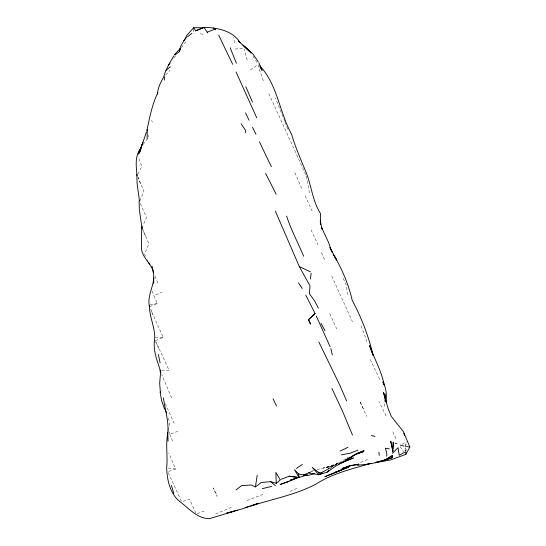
<?xml version="1.0" encoding="UTF-8"?>
<svg xmlns="http://www.w3.org/2000/svg" width="546" height="546" viewBox="0 0 546 546"><rect width="100%" height="100%" fill="white"/><g stroke="black" fill="none" stroke-linecap="round" stroke-linejoin="round"><path stroke-width="0.41" stroke-dasharray="2.73 2.05" d="M406.872 449.515L405.084 451.01L405.501 447.802M405.603 446.997L406.224 442.185M405.084 451.01L406.169 442.635M168.373 430.152L169.601 424.447L168.284 415.902M142.035 228.091L146.417 217.465L139.571 201.672M139.885 200.928L143.932 191.257L138.008 177.791M137.817 174.208L141.912 166.38L138.083 156.627M175.546 55.869L172.577 59.862M143.025 144.451L148.689 137.38L148.041 135.128M181.299 47.468L187.155 40.22M329.907 469.034L333.285 465.267L327.047 470.29M165.718 75.007L169.963 70.379M402.306 444.389L406.326 441.386M250.402 69.99L258.285 64.367M339.25 462.824L345.536 458.858M334.097 465.677L327.948 468.618L336.629 464.612L329.477 466.939L335.483 465.185M149.468 306.818L157.33 303.521L153.897 295.755L161.78 292.199M346.887 458.033L350.471 456.422M215.65 513.977L231.381 507.33M289.899 491.373L297.761 488.056M360.572 462.421L368.434 459.097M337.674 463.479L331.381 466.107L323.287 468.086L332.193 465.383L339.592 462.401M155.405 340.602L163.254 337.387L150.839 309.937M337.749 463.431L331.012 466.168L317.185 469.526M338.179 463.486L325.648 468.332M204.204 510.988L196.369 514.052L189.421 499.317L181.641 501.794L167.799 471.785L175.607 469L168.782 453.05M247.12 500.525L262.879 494.478M168.605 430.828L169.772 434.2L177.58 431.436M311.609 471.307L314.127 470.488M310.312 471.717L312.599 470.973M150.13 304.709L157.33 303.521M234.992 49.079L243.905 48.123M155.392 337.312L163.254 337.387M161.739 370.277L169.253 370.604L155.719 341.325M168.291 468.079L175.607 469M200.273 33.791L203.767 34.418M252.887 56.013L257.835 63.67M400.054 446.519L403.487 451.952M386.036 415.834L379.04 401.556M145.577 256.333L144.526 254.183L148.901 243.618L142.724 229.641M147.324 259.91L148.021 261.336M370.215 359.5L380.269 380.419M311.097 229.893L318.031 244.785M155.658 341.946L158.825 348.512M165.199 403.706L174.188 423.28M305.187 195.823L312.107 210.893M392.854 431.852L396.321 439.359M331.743 276.105L352.45 321.703M363.254 408.811L359.814 401.119L366.707 416.38M171.621 397.904L161.705 374.542M329.777 313.554L336.67 328.89M301.72 188.37L294.867 172.72M321.464 252.539L324.89 260.367M305.671 174.461L268.304 92.547M343.257 278.412L346.683 286.268L347.311 295.27M360.94 325.942L364.23 333.661L366.68 341.728M142.649 229.122L145.475 235.824M284.848 121.321L275.477 97.959M154.962 276.153L158.36 284.282M169.772 434.2L173.164 442.424M263.377 80.74L259.043 68.591L258.415 65.186M137.763 176.645L140.493 183.565M150.853 309.329L152.9 314.619M285.135 122.113L287.735 129.211M152.211 290.998L153.897 295.755M151.679 120.297L152.3 122.106M247.188 60.074L244.069 49.174M309.411 192.895L306.292 175.894M193.072 28.883L194.042 33.565M234.432 42.772L233.531 37.244M384.104 398.928L384.561 407.009M217.165 495.468L216.939 496.491L213.152 487.926L217.165 495.468"/><path stroke-width="0.82" d="M147.133 138.773L147.284 129.614M386.09 401.911C386.725 395.154 386.397 388.076 382.937 382.057M392.922 451.365L393.257 442.123L392.854 448.682M164.305 80.139L164.51 76.829M320.577 224.174L320.516 213.554C312.762 201.508 311.636 187.032 306.688 173.867C301.447 160.899 295.577 148.13 291.755 134.637C279.402 112.544 277.573 84.603 259.794 65.848M386.657 456.231L386.882 454.197L385.51 448.211M314.687 473.675L308.606 475.273L303.631 474.993L307.541 474.931L299.085 477.402L294.485 469.731L298.648 473.901L303.631 474.993L308.64 472.816L318.844 474.713L319.082 472.713L312.21 467.437L318.844 474.713L327.095 472.174L335.019 466.584L357.207 453.596L364.086 450.655L356.122 453.726M310.415 279.102L311.145 273.355M153.788 277.928C153.057 287.776 147.099 296.662 149.468 306.818M236.015 489.926L241.605 485.599L251.201 484.978L255.432 486.916L257.207 475.307M146.833 130.733C149.618 117.779 152.068 104.422 157.958 92.445M157.357 94.13C157.903 88.022 160.449 82.501 163.588 77.32C165.595 69.622 169.724 62.79 173.737 56.006M174.822 55.057L179.306 51.693C179.682 45.386 184.664 40.97 186.712 35.517L193.68 27.703L203.057 27.771L203.522 27.3C216.707 27.669 232.343 30.323 240.008 42.431L238.063 40.875M146.403 131.961L139.394 153.098L142.793 142.513L138.343 154.109L140.172 150.28M179.306 51.693L180.473 48.84M368.584 463.875L364.557 464.776L390.806 459.882L405.869 454.354L409.848 447.031L403.364 431.552L391.305 416.441L388.151 408.667L383.469 392.431L386.172 402.375L384.787 393.857L385.442 399.549M141.134 147.741C134.609 155.59 136.111 166.264 137.073 175.628M392.656 451.958L392.786 450.716L390.738 441.202L392.786 450.716M308.606 319.417L310.531 324.126L308.415 319.71L315.097 313.513L305.774 295.12M179.341 50.239L180.289 48.833M168.543 65.035L170.059 63.09M350.129 465.745L342.028 468.495L349.392 465.902L358.77 464.168L349.392 465.902L348.491 467.171L332.575 473.327M183.736 40.732L186.404 37.633M327.095 472.174L328.781 470.29M174.358 54.668L180.18 48.724M392.431 453.357L398.089 447.706L399.228 455.303L405.808 451.685L405.869 454.354M308.415 319.71L315.097 313.513M276.228 483.333L280.228 479.982L275.873 472.399L276.228 483.333L270.686 481.674L261.254 482.493L255.432 486.916M165.936 70.359L170.318 66.844M187.51 36.753L191.953 33.326M296.458 468.42L302.409 464.428M354.156 455.016L348.908 458.456L345.993 459.746M327.368 469.533L321.26 472.734L319.082 472.713M287.203 481.906L288.581 481.197M318.844 474.713L322.29 472.932M340.062 451.132L347.979 447.256M331.791 473.669L324.774 476.76L333.763 473.443L341.462 469.853L335.537 472.167M345.775 459.793L348.908 458.456L355.33 454.497L363.397 451.658L355.555 454.238M338.52 464.196L353.46 457.937L344.546 461.431M193.68 27.703L195.639 30.829L203.057 27.771M339.626 470.761L348.491 467.171L349.392 465.902M195.639 30.829L204.074 27.498L207.248 32.173L215.09 29.047L215.574 29.75M339.353 463.479L343.803 461.725M280.965 479.361L289.196 476.201L299.085 477.402L298.648 473.901M357.951 450.184L349.979 453.241L341.346 454.818M287.578 481.729L280.159 484.493L289.23 481.354L297.024 477.893L289.926 480.357L298.014 477.566L289.196 476.201M335.49 472.263L340.602 470.399M237.708 510.182L226.726 513.158L242.99 508.654L258.592 503.228L251.474 505.842C273.205 498.867 296.028 494.71 316.352 483.879C333.005 473.198 352.307 468.891 371.007 463.329M245.195 507.65L250.402 506.005M234.063 511.227L209.391 518.7C196.99 518.523 189.325 508.592 180.173 501.89C170.004 493.925 167.117 480.173 166.666 467.874C167.875 456.715 165.588 445.502 167.588 434.384C169.315 421.874 164.947 409.978 163.411 397.768M262.196 488.65L271.676 486.411M356.975 465.308L365.943 464.407M308.64 472.816L310.305 472.87M404.074 446.137L400.355 445.079M374.959 436.445L371.444 435.455M406.429 446.485L409.848 447.031M385.974 448.341L389.38 448.894M395.229 443.27L396.805 443.625M275.368 211.165L299.31 266.537L310.517 271.874M258.811 62.626L262.1 70.448L259.964 66.83M213.616 27.928L215.09 29.047M239.182 41.714L251.078 52.819L244.499 46.478L252.941 54.013L258.19 61.616M244.362 46.267L243.025 45.12L251.078 52.819M270.686 481.674L275.341 485.681M153.624 272.352C151.065 262.551 140.226 256.627 141.462 245.188L141.714 226.89L142.335 228.378M298.56 282.978L302.225 288.493M241.1 123.73L245.475 130.323L245.55 132.753M148.771 262.646L149.897 264.605M329.927 247.577L336.677 260.019L333.579 254.859C342.069 268.973 348.519 284.282 352.211 300.327C361.459 317.642 368.646 336.138 373.027 355.282L369.574 345.652C374.358 358.811 381.572 371.123 384.22 384.998L382.889 381.995M207.248 32.173L207.63 32.862M320.993 323.314L325.007 330.733M271.335 166.728L259.452 141.844M318.42 308.176L314.489 300.73L309.452 293.748L310.012 285.886L299.31 266.537M166.714 412.919L164.36 408.449L161.575 400.518L160.121 392.028M218.693 35.162L232.63 64.244M265.615 173.437L276.167 194.253M252.484 127.307L255.999 134.282M329.968 247.638L332.193 252.163M331.913 388.465L342.328 410.708L352.511 435.155M273.041 398.826L276.535 406.026M318.83 341.96L339.783 385.101L346.621 400.941M245.516 112.79L248.983 120.181M316.311 316.12L330.098 346.683M245.796 86.677L252.457 102.082M236.07 71.997L256.75 117.854M303.658 256.238C298 242.765 291.127 229.982 286.623 216.093M236.438 63.309L230.159 47.748M149.392 305.548C149.235 317.287 155.637 327.996 154.6 339.755C152.784 351.235 157.705 361.691 160.872 372.338M331.367 250.532L328.617 242.588L321.526 227.368L322.044 229.129L320.304 220.761L320.42 224.092M403.822 433.34L404.572 435.756M171.362 485.414L173.812 493.482M152.027 266.073L153.665 274.488L153.76 283.545M330.856 348.498L332.323 354.955M158.354 354.402L160.087 362.769M142.035 228.091L139.326 209.691L139.121 200.682M139.469 200.86L137.073 183.347L136.855 174.338M160.074 370.208L160.497 373.676L159.678 383.121L160.401 392.717M378.91 452.184L379.217 455.412M167.786 432.33L168.018 441.325M392.076 457.65L384.043 460.558L375.546 462.442L392.048 457.917L392.315 455.644L384.275 460.415L392.315 455.644L392.076 457.65"/></g></svg>
